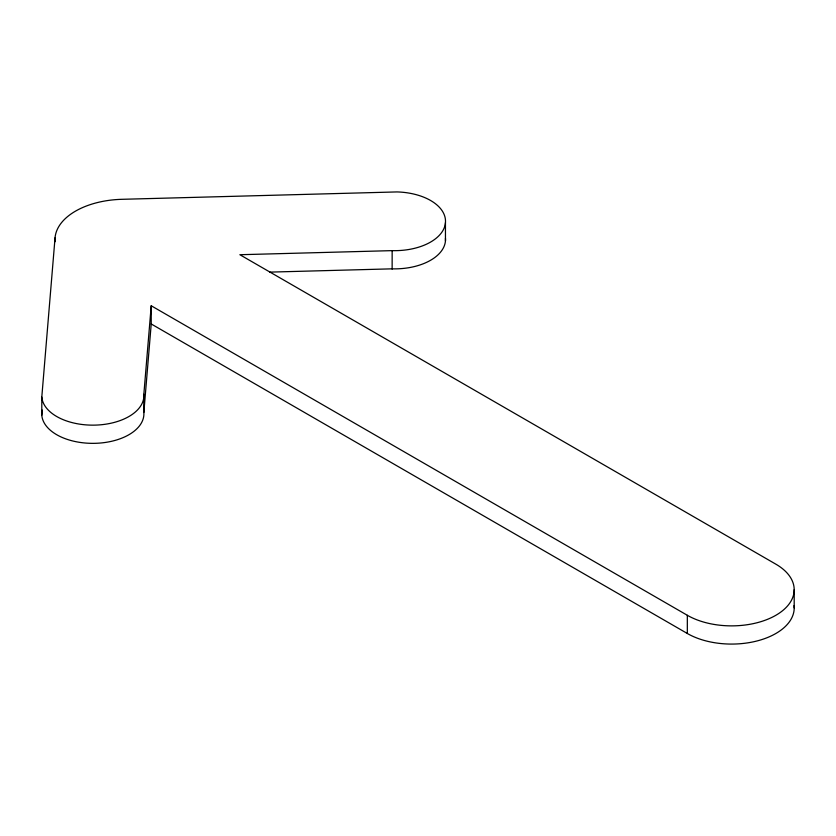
<?xml version="1.0" encoding="UTF-8"?>
<svg xmlns="http://www.w3.org/2000/svg" width="836" height="836" viewBox="0 0 836 836"><rect width="100%" height="100%" fill="white"/><g stroke="black" fill="none" stroke-linecap="round" stroke-linejoin="round"><path stroke-width="1.25" d="M445.452 222.689A50.902 29.385 0 0 1 392.157 250.633L239.88 254.719L775.86 564.175A62.606 36.147 0 0 1 775.86 615.286A62.606 36.147 0 0 1 687.328 615.286L151.222 305.767L151.222 323.971L143.844 412.493A51.08 29.49 0 0 1 95.199 443.32A51.08 29.49 0 0 1 41.8 415.231L41.8 397.027L55.051 237.821A70.14 40.494 0 0 1 121.857 199.313L397.048 191.925A50.902 29.385 0 0 1 445.452 222.689L445.452 240.893M41.8 415.231L42.228 410.048M143.844 412.493L143.844 394.289L151.222 305.767M392.136 269.14L392.157 250.633M269.819 272.118L392.157 268.837A50.902 29.385 0 0 0 445.473 238.333M151.222 323.971L687.328 633.489A62.606 36.147 0 0 0 757.426 640.857A62.606 36.147 0 0 0 794.064 605.577M794.2 589.725L794.2 607.929M687.328 615.286L687.328 633.489M55.051 237.821L55.051 241.719M143.844 394.289A51.08 29.49 0 0 1 95.199 425.116A51.08 29.49 0 0 1 41.8 397.027"/></g></svg>
